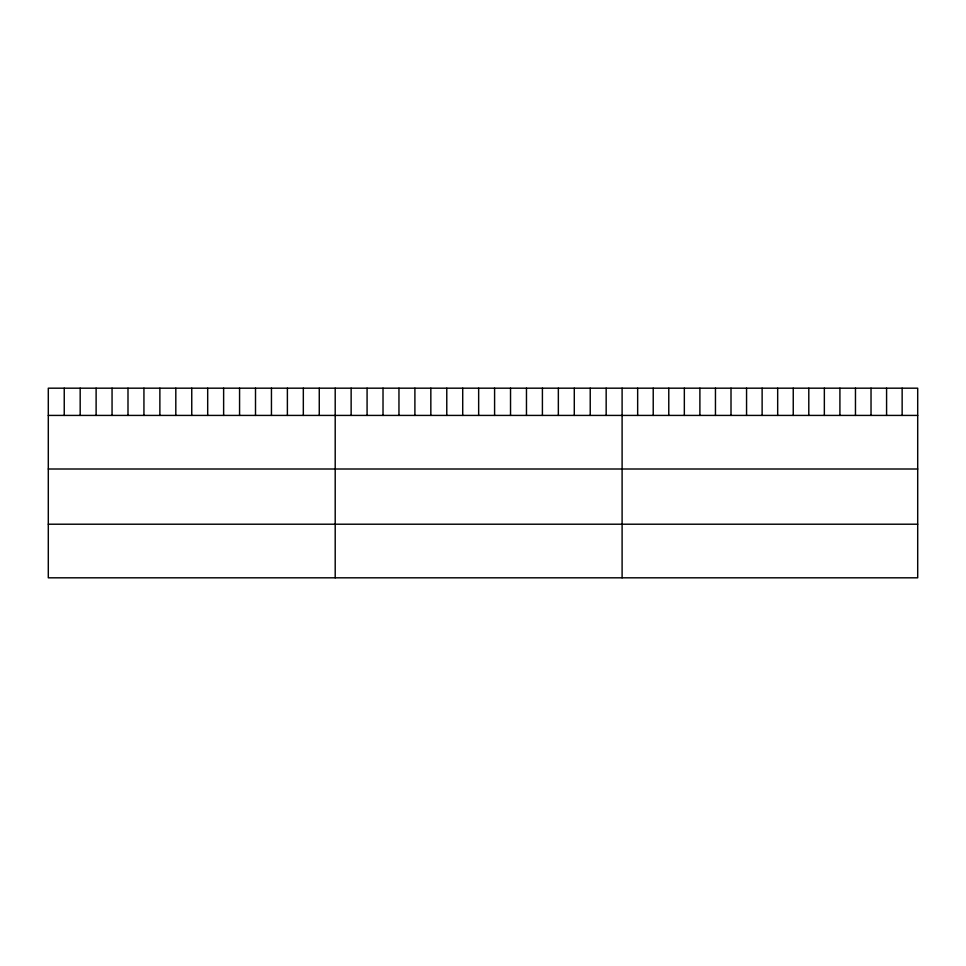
<?xml version="1.0" encoding="UTF-8"?>
<svg xmlns="http://www.w3.org/2000/svg" width="966" height="966" viewBox="0 0 966 966"><rect width="100%" height="100%" fill="white"/><g stroke="black" fill="none" stroke-linecap="round" stroke-linejoin="round"><path stroke-width="1.45" d="M917.7 415.416L917.7 577.813L48.3 577.813L48.3 388.187L917.7 388.187L917.7 415.416L48.3 415.416M48.3 469.005L917.7 469.005M48.3 524.212L917.7 524.212M902.147 388.187L902.147 415.416M886.583 388.187L886.583 415.416M871.03 388.187L871.03 415.416M855.465 388.187L855.465 415.416M839.913 388.187L839.913 415.416M824.348 388.187L824.348 415.416M808.796 388.187L808.796 415.416M793.243 388.187L793.243 415.416M777.678 388.187L777.678 415.416M762.126 388.187L762.126 415.416M746.561 388.187L746.561 415.416M731.008 388.187L731.008 415.416M715.456 388.187L715.456 415.416M699.891 388.187L699.891 415.416M684.339 388.187L684.339 415.416M668.774 388.187L668.774 415.416M653.221 388.187L653.221 415.416M637.657 388.187L637.657 415.416M622.104 388.187L622.104 577.813M606.165 388.187L606.165 415.416M590.226 388.187L590.226 415.416M574.287 388.187L574.287 415.416M558.348 388.187L558.348 415.416M542.409 388.187L542.409 415.416M526.47 388.187L526.47 415.416M510.531 388.187L510.531 415.416M494.592 388.187L494.592 415.416M478.653 388.187L478.653 415.416M462.714 388.187L462.714 415.416M446.775 388.187L446.775 415.416M430.836 388.187L430.836 415.416M414.897 388.187L414.897 415.416M398.958 388.187L398.958 415.416M383.019 388.187L383.019 415.416M367.08 388.187L367.08 415.416M351.141 388.187L351.141 415.416M335.202 388.187L335.202 577.813M319.263 388.187L319.263 415.416M303.324 388.187L303.324 415.416M287.385 388.187L287.385 415.416M271.446 388.187L271.446 415.416M255.507 388.187L255.507 415.416M239.568 388.187L239.568 415.416M223.629 388.187L223.629 415.416M207.69 388.187L207.69 415.416M191.751 388.187L191.751 415.416M175.812 388.187L175.812 415.416M159.873 388.187L159.873 415.416M143.934 388.187L143.934 415.416M127.995 388.187L127.995 415.416M112.056 388.187L112.056 415.416M96.117 388.187L96.117 415.416M80.178 388.187L80.178 415.416M64.239 388.187L64.239 415.416"/></g></svg>
